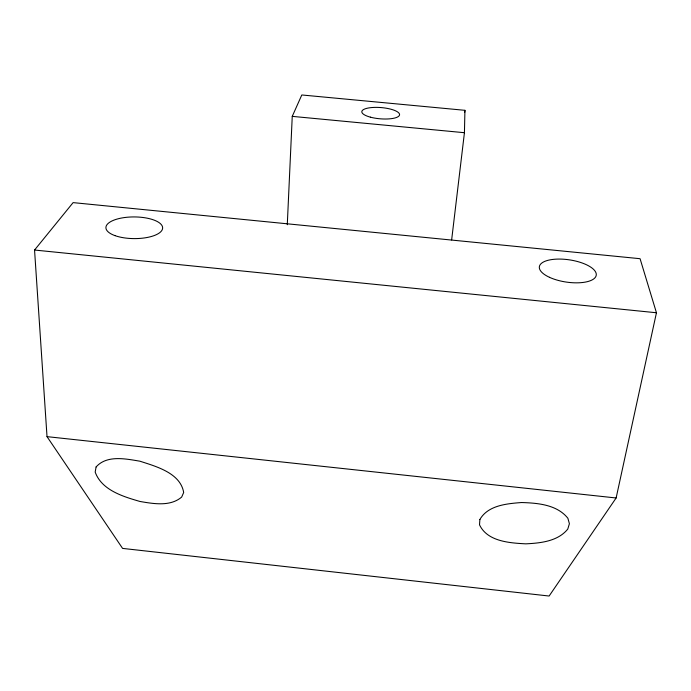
<?xml version="1.0" encoding="UTF-8"?>
<svg xmlns="http://www.w3.org/2000/svg" width="691" height="691" viewBox="0 0 691 691"><rect width="100%" height="100%" fill="white"/><g stroke="black" fill="none" stroke-linecap="round" stroke-linejoin="round"><path stroke-width="1.04" d="M451.646 239.907L464.438 132.707L464.931 110.318L301.803 94.969L292.25 116.364L287.283 224.739M464.68 112.452L464.931 110.318M616.13 497.978L656.45 312.755L640.073 258.702L73.116 202.618L34.55 250.038L47.023 436.643L122.583 548.404L549.12 596.031L616.13 497.978L47.023 436.643M292.25 116.364L464.438 132.707M34.55 250.038L656.45 312.755M479.874 519.502L479.519 524.832C487.423 541.537 509.535 542.971 525.773 543.843C540.517 543.126 557.836 541.373 567.769 529.09L569.401 523.726L567.881 518.25C557.015 504.629 537.71 502.996 521.506 502.538C506.797 503.661 488.01 505.302 479.874 519.502M96.101 466.952L95.177 472.074C101.715 490.247 123.197 496.604 140.048 501.485C153.618 503.782 170.219 506.779 181.655 497.088L183.676 492.493C180.42 472.998 156.054 466.425 139.919 461.199C125.771 458.859 106.88 454.782 96.101 466.952M549.5 277.324A28.754 11.22 8.5 0 0 595.849 276.478A28.754 11.22 8.5 0 0 558.052 259.082A28.754 11.22 8.5 0 0 549.5 277.324M114.991 235.631A28.366 10.84 0.3 0 0 161.936 230.293A28.366 10.84 0.3 0 0 125.935 217.371A28.366 10.84 0.3 0 0 114.991 235.631M370.385 117.159A18.942 5.632 4.7 0 0 399.553 114.896A18.942 5.632 4.7 0 0 372.147 107.52A18.942 5.632 4.7 0 0 370.385 117.159"/></g></svg>
